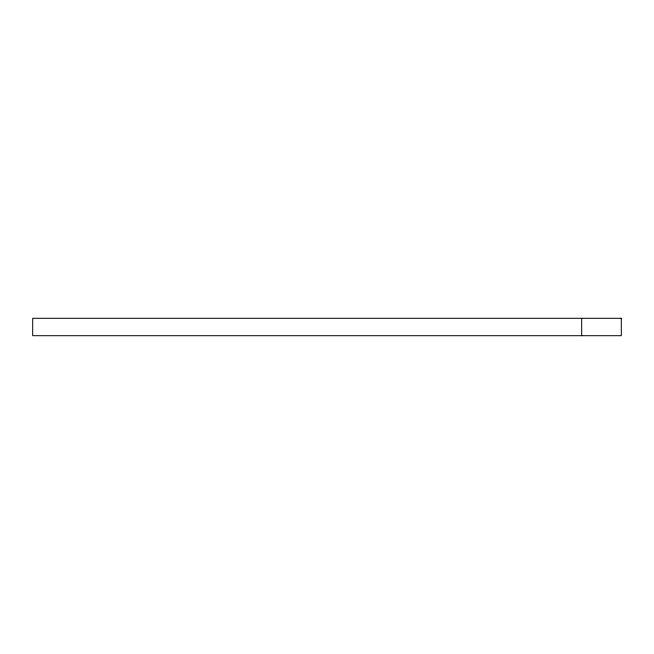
<?xml version="1.0" encoding="UTF-8"?>
<svg xmlns="http://www.w3.org/2000/svg" width="654" height="654" viewBox="0 0 654 654"><rect width="100%" height="100%" fill="white"/><g stroke="black" fill="none" stroke-linecap="round" stroke-linejoin="round"><path stroke-width="0.98" d="M581.684 318.294L581.684 335.706M621.3 318.294L32.7 318.294L32.7 335.706L621.3 335.706L621.3 318.294"/></g></svg>
